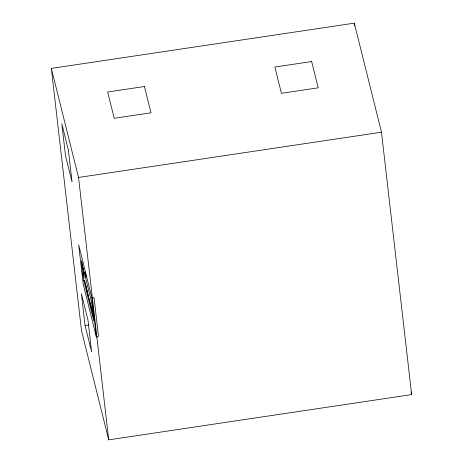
<?xml version="1.0" encoding="UTF-8"?>
<svg xmlns="http://www.w3.org/2000/svg" width="463" height="463" viewBox="0 0 463 463"><rect width="100%" height="100%" fill="white"/><g stroke="black" fill="none" stroke-linecap="round" stroke-linejoin="round"><path stroke-width="0.69" d="M82.634 264.269L82.466 264.147M83.01 269.97L82.831 268.436M83.357 273.02L83.572 273.401M86.957 290.862L87.299 291.777M87.953 294.862L88.19 295.191M88.942 298.826L88.948 298.149L88.971 298.959M89.955 302.727L89.863 301.697L89.972 302.97M91.442 307.519L91.17 307.154M91.298 307.16L91.46 308.775M92.918 314.771L93.294 315.529M93.248 315.257L93.208 314.533M83.253 274.814L83.676 274.75L84.075 277.262M83.722 274.953L83.299 275.016M51.341 68.408L354.293 23.15L381.483 132.204L411.659 394.592L108.707 439.85L81.517 330.796L51.341 68.408L78.531 177.462L108.707 439.85M78.531 177.462L381.483 132.204M91.848 297.605L92.936 297.443L93.005 298.039L94.093 297.877L98.497 336.19L96.385 337.099L83.19 284.155L78.646 244.661L91.848 297.605L96.385 337.099M85.053 325.501L91.605 351.776L87.941 319.916L81.39 293.64L85.053 325.501L88.555 324.974M86.355 287.176L86.083 286.817M87.252 291.343L87.056 290.642M85.418 283.31L85.175 283.125L85.423 284.38M92.363 311.211L92.374 312.236M92.096 310.881L92.218 311.246L92.241 310.864M410.959 391.796L411.659 394.592M82.472 264.182L82.634 264.94M83.595 273.587L83.259 271.937M90.447 303.537L90.522 303.878M91.361 307.143L91.442 307.484M93.022 314.556L93.266 315.691M92.102 310.916L92.351 312.143M88.207 295.33L87.958 294.196M86.066 286.684L86.309 287.812M91.188 307.287L91.437 308.659M89.515 299.816L89.602 300.232M90.192 303.294L90.441 304.666M86.303 286.747L86.39 287.164M85.476 274.553L86.072 276.938L85.36 272.134L85.736 276.99L84.862 272.198L85.458 274.582M91.934 310.123L91.772 309.174L91.894 310.123M90.945 306.159L90.771 305.25L90.968 306.969M89.272 299.7L89.533 301.216M88.612 296.262L88.699 296.725M87.629 292.298L87.71 292.766M82.651 266.393L82.483 265.438M82.981 267.938L83.143 268.893L83.016 267.99M83.953 278.003L84.04 278.471M93.763 317.224L93.601 316.27L93.769 317.178M93.451 316.767L93.532 317.253M92.675 312.675L92.855 313.671M92.444 312.704L92.525 313.191M90.459 304.793L90.54 305.279M88.375 296.216L88.549 297.24M87.478 292.795L87.559 293.282M87.385 292.246L87.466 292.726M86.795 289.248L86.714 288.762L86.807 289.271M82.142 262.44L82.223 262.926M86.564 289.277L86.483 288.79L86.546 289.236M85.73 284.774L85.898 285.798M83.49 271.897L83.566 272.383L83.49 271.908M85.493 284.803L85.574 285.289M84.926 281.898L84.845 281.411L84.966 282.308M83.531 274.501L83.606 274.987M93.381 316.298L93.497 317.109M92.704 312.716L92.826 313.63M92.432 312.629L92.502 313.098M90.511 305.134L90.302 303.554M89.452 300.73L89.33 299.839M89.44 300.649L89.509 301.124M88.398 296.291L88.526 297.171M87.409 292.327L87.53 293.201M85.748 284.843L85.875 285.729M85.505 284.867L85.574 285.335M87.675 292.35L87.727 292.772M85.429 284.334L85.314 283.101M354.293 23.15L354.623 26.015M88.624 295.961L88.659 296.303M87.912 294.144L87.982 295.006M87.241 290.619L87.276 290.967M86.251 286.661L86.361 287.899M86.951 290.486L86.992 291.036M82.611 264.13L82.64 264.645M84.087 280.387L83.826 280.566L84.22 280.937L84.48 280.752L84.087 280.387M144.444 86.517L107.665 92.015L114.216 118.291L150.996 112.793L144.444 86.517M311.651 61.538L274.872 67.037L281.423 93.312L318.203 87.814L311.651 61.538M85.244 274.131L85.383 275.051L85.244 274.131M82.964 274.472L83.103 275.392L82.964 274.472M68.368 150.058L61.816 123.783L65.48 155.643L72.031 181.918L68.368 150.058M91.622 302.084L81.268 260.576L83.427 279.311L93.775 320.818L91.622 302.084"/></g></svg>
